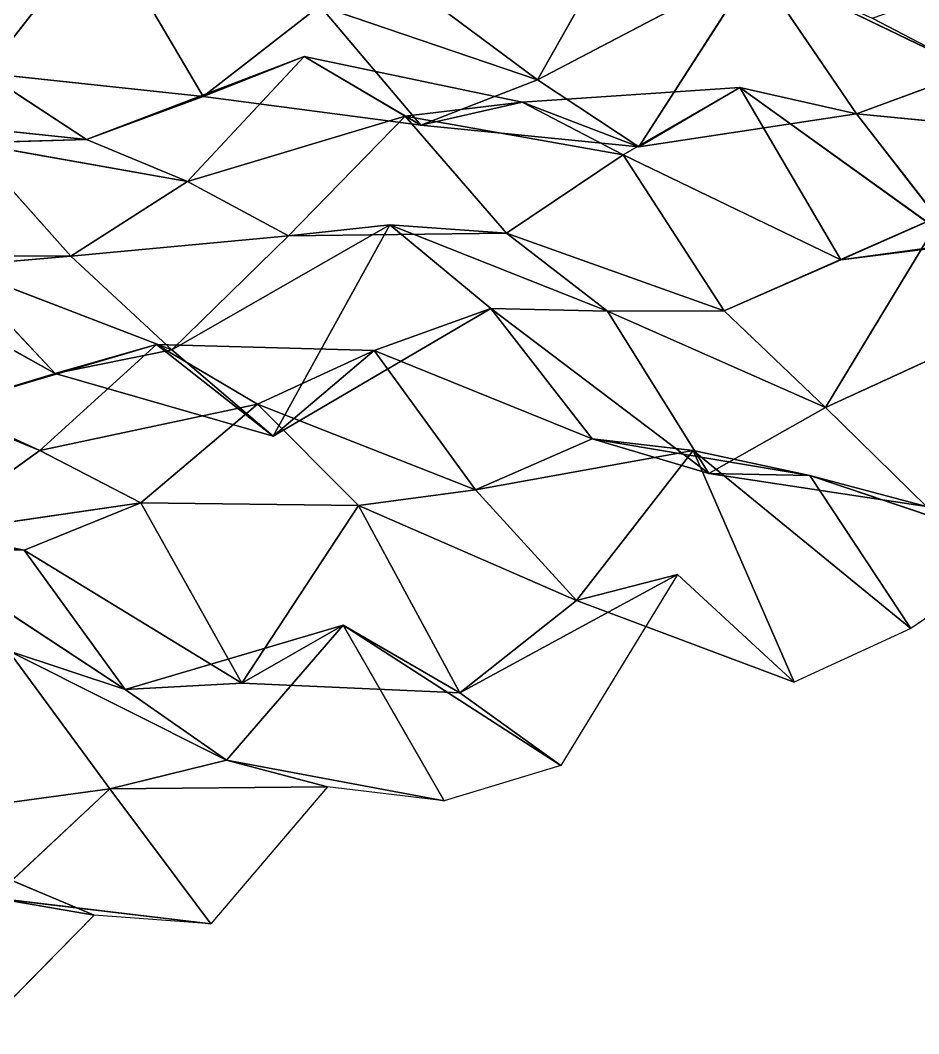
# Model space of a CAD drawing. Header units: metres. Extents: x -3703 to 431, y -1555 to 134.
# Drawn here: x -2153.3 to -2050, y -1044.5 to -928 of the extents above; entities that cross this region are included whole.
import ezdxf

# ---------------------------------------------------------------- set-up
doc = ezdxf.new("R2010")
doc.units = ezdxf.units.M

msp = doc.modelspace()

# ---------------------------------------------------------------- linework, layer by layer
for p, q in [((-2080.4377, -911.0597, -5031.415), (-2093.8542, -934.8391, -5053.5933)), ((-2093.8542, -934.8391, -5053.5933), (-2080.4377, -911.0597, -5031.415)), ((-2143.9424, -916.9407, -5031.933), (-2157.3586, -934.0642, -5055.6)), ((-2157.3586, -934.0642, -5055.6), (-2143.9424, -916.9407, -5031.933)), ((-2143.9424, -916.9407, -5031.933), (-2132.3147, -936.7268, -5067.836)), ((-2132.3147, -936.7268, -5067.836), (-2143.9424, -916.9407, -5031.933)), ((-2068.8103, -921.67053, -5069.369), (-2093.8542, -934.8391, -5053.5933)), ((-2093.8542, -934.8391, -5053.5933), (-2068.8103, -921.67053, -5069.369)), ((-2068.8103, -921.67053, -5069.369), (-2082.2266, -942.515, -5092.204)), ((-2082.2266, -942.515, -5092.204), (-2068.8103, -921.67053, -5069.369)), ((-2043.7662, -933.7877, -5079.4907), (-2068.8103, -921.67053, -5069.369)), ((-2068.8103, -921.67053, -5069.369), (-2057.1826, -938.7417, -5105.879)), ((-2057.1826, -938.7417, -5105.879), (-2068.8103, -921.67053, -5069.369)), ((-2068.8103, -921.67053, -5069.369), (-2043.7662, -933.7877, -5079.4907)), ((-2118.8982, -926.3168, -5042.6675), (-2132.3147, -936.7268, -5067.836)), ((-2132.3147, -936.7268, -5067.836), (-2118.8982, -926.3168, -5042.6675)), ((-2093.8542, -934.8391, -5053.5933), (-2118.8982, -926.3168, -5042.6675)), ((-2118.8982, -926.3168, -5042.6675), (-2107.2705, -940.02856, -5079.9287)), ((-2107.2705, -940.02856, -5079.9287), (-2118.8982, -926.3168, -5042.6675)), ((-2118.8982, -926.3168, -5042.6675), (-2093.8542, -934.8391, -5053.5933)), ((-2105.4817, -926.21484, -5015.1953), (-2093.8542, -934.8391, -5053.5933)), ((-2093.8542, -934.8391, -5053.5933), (-2105.4817, -926.21484, -5015.1953)), ((-2055.3938, -927.714, -5040.5225), (-2043.7662, -933.7877, -5079.4907)), ((-2043.7662, -933.7877, -5079.4907), (-2055.3938, -927.714, -5040.5225)), ((-2120.687, -932.15674, -5109.184), (-2145.7312, -941.69836, -5094.219)), ((-2145.7312, -941.69836, -5094.219), (-2120.687, -932.15674, -5109.184)), ((-2120.687, -932.15674, -5109.184), (-2134.1033, -946.5215, -5133.468)), ((-2134.1033, -946.5215, -5133.468), (-2120.687, -932.15674, -5109.184)), ((-2132.3147, -936.7268, -5067.836), (-2120.687, -932.15674, -5109.184)), ((-2120.687, -932.15674, -5109.184), (-2132.3147, -936.7268, -5067.836)), ((-2107.2705, -940.02856, -5079.9287), (-2120.687, -932.15674, -5109.184)), ((-2095.643, -937.40015, -5120.843), (-2120.687, -932.15674, -5109.184)), ((-2120.687, -932.15674, -5109.184), (-2107.2705, -940.02856, -5079.9287)), ((-2120.687, -932.15674, -5109.184), (-2109.0593, -938.99097, -5147.9824)), ((-2109.0593, -938.99097, -5147.9824), (-2120.687, -932.15674, -5109.184)), ((-2120.687, -932.15674, -5109.184), (-2095.643, -937.40015, -5120.843)), ((-2132.3147, -936.7268, -5067.836), (-2157.3586, -934.0642, -5055.6)), ((-2157.3586, -934.0642, -5055.6), (-2145.7312, -941.69836, -5094.219)), ((-2145.7312, -941.69836, -5094.219), (-2157.3586, -934.0642, -5055.6)), ((-2157.3586, -934.0642, -5055.6), (-2132.3147, -936.7268, -5067.836)), ((-2043.7662, -933.7877, -5079.4907), (-2057.1826, -938.7417, -5105.879)), ((-2057.1826, -938.7417, -5105.879), (-2043.7662, -933.7877, -5079.4907)), ((-2093.8542, -934.8391, -5053.5933), (-2107.2705, -940.02856, -5079.9287)), ((-2107.2705, -940.02856, -5079.9287), (-2093.8542, -934.8391, -5053.5933)), ((-2070.599, -935.6897, -5134.0566), (-2095.643, -937.40015, -5120.843)), ((-2095.643, -937.40015, -5120.843), (-2070.599, -935.6897, -5134.0566)), ((-2093.8542, -934.8391, -5053.5933), (-2082.2266, -942.515, -5092.204)), ((-2082.2266, -942.515, -5092.204), (-2093.8542, -934.8391, -5053.5933)), ((-2070.599, -935.6897, -5134.0566), (-2084.0154, -943.4497, -5159.817)), ((-2084.0154, -943.4497, -5159.817), (-2070.599, -935.6897, -5134.0566)), ((-2082.2266, -942.515, -5092.204), (-2070.599, -935.6897, -5134.0566)), ((-2070.599, -935.6897, -5134.0566), (-2082.2266, -942.515, -5092.204)), ((-2057.1826, -938.7417, -5105.879), (-2070.599, -935.6897, -5134.0566)), ((-2045.555, -953.70483, -5142.8594), (-2070.599, -935.6897, -5134.0566)), ((-2070.599, -935.6897, -5134.0566), (-2057.1826, -938.7417, -5105.879)), ((-2070.599, -935.6897, -5134.0566), (-2058.9714, -955.53174, -5169.9463)), ((-2058.9714, -955.53174, -5169.9463), (-2070.599, -935.6897, -5134.0566)), ((-2070.599, -935.6897, -5134.0566), (-2045.555, -953.70483, -5142.8594)), ((-2132.3147, -936.7268, -5067.836), (-2145.7312, -941.69836, -5094.219)), ((-2145.7312, -941.69836, -5094.219), (-2132.3147, -936.7268, -5067.836)), ((-2107.2705, -940.02856, -5079.9287), (-2132.3147, -936.7268, -5067.836)), ((-2132.3147, -936.7268, -5067.836), (-2107.2705, -940.02856, -5079.9287)), ((-2095.643, -937.40015, -5120.843), (-2109.0593, -938.99097, -5147.9824)), ((-2109.0593, -938.99097, -5147.9824), (-2095.643, -937.40015, -5120.843)), ((-2107.2705, -940.02856, -5079.9287), (-2095.643, -937.40015, -5120.843)), ((-2095.643, -937.40015, -5120.843), (-2107.2705, -940.02856, -5079.9287)), ((-2082.2266, -942.515, -5092.204), (-2095.643, -937.40015, -5120.843)), ((-2095.643, -937.40015, -5120.843), (-2082.2266, -942.515, -5092.204)), ((-2095.643, -937.40015, -5120.843), (-2084.0154, -943.4497, -5159.817)), ((-2084.0154, -943.4497, -5159.817), (-2095.643, -937.40015, -5120.843)), ((-2145.7312, -941.69836, -5094.219), (-2170.7751, -939.0288, -5081.9854)), ((-2170.7751, -939.0288, -5081.9854), (-2145.7312, -941.69836, -5094.219)), ((-2109.0593, -938.99097, -5147.9824), (-2134.1033, -946.5215, -5133.468)), ((-2134.1033, -946.5215, -5133.468), (-2109.0593, -938.99097, -5147.9824)), ((-2109.0593, -938.99097, -5147.9824), (-2122.4758, -952.76904, -5172.397)), ((-2122.4758, -952.76904, -5172.397), (-2109.0593, -938.99097, -5147.9824)), ((-2084.0154, -943.4497, -5159.817), (-2109.0593, -938.99097, -5147.9824)), ((-2109.0593, -938.99097, -5147.9824), (-2097.432, -952.4701, -5185.295)), ((-2097.432, -952.4701, -5185.295), (-2109.0593, -938.99097, -5147.9824)), ((-2109.0593, -938.99097, -5147.9824), (-2084.0154, -943.4497, -5159.817)), ((-2057.1826, -938.7417, -5105.879), (-2082.2266, -942.515, -5092.204)), ((-2082.2266, -942.515, -5092.204), (-2057.1826, -938.7417, -5105.879)), ((-2032.1385, -941.1593, -5118.1694), (-2057.1826, -938.7417, -5105.879)), ((-2057.1826, -938.7417, -5105.879), (-2045.555, -953.70483, -5142.8594)), ((-2045.555, -953.70483, -5142.8594), (-2057.1826, -938.7417, -5105.879)), ((-2057.1826, -938.7417, -5105.879), (-2032.1385, -941.1593, -5118.1694)), ((-2082.2266, -942.515, -5092.204), (-2107.2705, -940.02856, -5079.9287)), ((-2107.2705, -940.02856, -5079.9287), (-2082.2266, -942.515, -5092.204)), ((-2145.7312, -941.69836, -5094.219), (-2159.1472, -942.0773, -5121.63)), ((-2159.1472, -942.0773, -5121.63), (-2145.7312, -941.69836, -5094.219)), ((-2145.7312, -941.69836, -5094.219), (-2134.1033, -946.5215, -5133.468)), ((-2134.1033, -946.5215, -5133.468), (-2145.7312, -941.69836, -5094.219)), ((-2134.1033, -946.5215, -5133.468), (-2159.1472, -942.0773, -5121.63)), ((-2159.1472, -942.0773, -5121.63), (-2147.5198, -955.09424, -5159.046)), ((-2147.5198, -955.09424, -5159.046), (-2159.1472, -942.0773, -5121.63)), ((-2159.1472, -942.0773, -5121.63), (-2134.1033, -946.5215, -5133.468)), ((-2084.0154, -943.4497, -5159.817), (-2097.432, -952.4701, -5185.295)), ((-2097.432, -952.4701, -5185.295), (-2084.0154, -943.4497, -5159.817)), ((-2058.9714, -955.53174, -5169.9463), (-2084.0154, -943.4497, -5159.817)), ((-2084.0154, -943.4497, -5159.817), (-2072.388, -961.4059, -5196.1284)), ((-2072.388, -961.4059, -5196.1284), (-2084.0154, -943.4497, -5159.817)), ((-2084.0154, -943.4497, -5159.817), (-2058.9714, -955.53174, -5169.9463)), ((-2134.1033, -946.5215, -5133.468), (-2147.5198, -955.09424, -5159.046)), ((-2147.5198, -955.09424, -5159.046), (-2134.1033, -946.5215, -5133.468)), ((-2134.1033, -946.5215, -5133.468), (-2122.4758, -952.76904, -5172.397)), ((-2122.4758, -952.76904, -5172.397), (-2134.1033, -946.5215, -5133.468)), ((-2047.3439, -950.3562, -5211.43), (-2072.388, -961.4059, -5196.1284)), ((-2072.388, -961.4059, -5196.1284), (-2047.3439, -950.3562, -5211.43)), ((-2047.3439, -950.3562, -5211.43), (-2060.7605, -972.5028, -5233.974)), ((-2060.7605, -972.5028, -5233.974), (-2047.3439, -950.3562, -5211.43)), ((-2058.9714, -955.53174, -5169.9463), (-2047.3439, -950.3562, -5211.43)), ((-2047.3439, -950.3562, -5211.43), (-2058.9714, -955.53174, -5169.9463)), ((-2110.8484, -951.49756, -5213.0083), (-2135.8923, -965.85986, -5196.966)), ((-2135.8923, -965.85986, -5196.966), (-2110.8484, -951.49756, -5213.0083)), ((-2110.8484, -951.49756, -5213.0083), (-2124.2646, -975.7859, -5235.0728)), ((-2124.2646, -975.7859, -5235.0728), (-2110.8484, -951.49756, -5213.0083)), ((-2122.4758, -952.76904, -5172.397), (-2110.8484, -951.49756, -5213.0083)), ((-2110.8484, -951.49756, -5213.0083), (-2122.4758, -952.76904, -5172.397)), ((-2097.432, -952.4701, -5185.295), (-2110.8484, -951.49756, -5213.0083)), ((-2085.8044, -961.4164, -5223.6216), (-2110.8484, -951.49756, -5213.0083)), ((-2110.8484, -951.49756, -5213.0083), (-2097.432, -952.4701, -5185.295)), ((-2110.8484, -951.49756, -5213.0083), (-2099.2207, -961.13354, -5251.18)), ((-2099.2207, -961.13354, -5251.18), (-2110.8484, -951.49756, -5213.0083)), ((-2110.8484, -951.49756, -5213.0083), (-2085.8044, -961.4164, -5223.6216)), ((-2122.4758, -952.76904, -5172.397), (-2147.5198, -955.09424, -5159.046)), ((-2147.5198, -955.09424, -5159.046), (-2122.4758, -952.76904, -5172.397)), ((-2122.4758, -952.76904, -5172.397), (-2135.8923, -965.85986, -5196.966)), ((-2135.8923, -965.85986, -5196.966), (-2122.4758, -952.76904, -5172.397)), ((-2097.432, -952.4701, -5185.295), (-2122.4758, -952.76904, -5172.397)), ((-2122.4758, -952.76904, -5172.397), (-2097.432, -952.4701, -5185.295)), ((-2072.388, -961.4059, -5196.1284), (-2097.432, -952.4701, -5185.295)), ((-2097.432, -952.4701, -5185.295), (-2085.8044, -961.4164, -5223.6216)), ((-2085.8044, -961.4164, -5223.6216), (-2097.432, -952.4701, -5185.295)), ((-2097.432, -952.4701, -5185.295), (-2072.388, -961.4059, -5196.1284)), ((-2033.9274, -952.333, -5183.4927), (-2058.9714, -955.53174, -5169.9463)), ((-2058.9714, -955.53174, -5169.9463), (-2033.9274, -952.333, -5183.4927)), ((-2045.555, -953.70483, -5142.8594), (-2058.9714, -955.53174, -5169.9463)), ((-2058.9714, -955.53174, -5169.9463), (-2045.555, -953.70483, -5142.8594)), ((-2149.3086, -968.58826, -5223.851), (-2174.3525, -954.71155, -5214.1226)), ((-2174.3525, -954.71155, -5214.1226), (-2149.3086, -968.58826, -5223.851)), ((-2147.5198, -955.09424, -5159.046), (-2172.5637, -955.004, -5146.235)), ((-2172.5637, -955.004, -5146.235), (-2147.5198, -955.09424, -5159.046)), ((-2147.5198, -955.09424, -5159.046), (-2160.9363, -956.26196, -5186.281)), ((-2160.9363, -956.26196, -5186.281), (-2147.5198, -955.09424, -5159.046)), ((-2147.5198, -955.09424, -5159.046), (-2135.8923, -965.85986, -5196.966)), ((-2135.8923, -965.85986, -5196.966), (-2147.5198, -955.09424, -5159.046)), ((-2058.9714, -955.53174, -5169.9463), (-2072.388, -961.4059, -5196.1284)), ((-2072.388, -961.4059, -5196.1284), (-2058.9714, -955.53174, -5169.9463)), ((-2135.8923, -965.85986, -5196.966), (-2160.9363, -956.26196, -5186.281)), ((-2160.9363, -956.26196, -5186.281), (-2149.3086, -968.58826, -5223.851)), ((-2149.3086, -968.58826, -5223.851), (-2160.9363, -956.26196, -5186.281)), ((-2160.9363, -956.26196, -5186.281), (-2135.8923, -965.85986, -5196.966)), ((-2099.2207, -961.13354, -5251.18), (-2124.2646, -975.7859, -5235.0728)), ((-2124.2646, -975.7859, -5235.0728), (-2099.2207, -961.13354, -5251.18)), ((-2099.2207, -961.13354, -5251.18), (-2112.6372, -965.9397, -5277.601)), ((-2112.6372, -965.9397, -5277.601), (-2099.2207, -961.13354, -5251.18)), ((-2085.8044, -961.4164, -5223.6216), (-2099.2207, -961.13354, -5251.18)), ((-2074.1768, -980.1083, -5259.7686), (-2099.2207, -961.13354, -5251.18)), ((-2099.2207, -961.13354, -5251.18), (-2085.8044, -961.4164, -5223.6216)), ((-2099.2207, -961.13354, -5251.18), (-2087.5933, -976.0924, -5288.162)), ((-2087.5933, -976.0924, -5288.162), (-2099.2207, -961.13354, -5251.18)), ((-2099.2207, -961.13354, -5251.18), (-2074.1768, -980.1083, -5259.7686)), ((-2072.388, -961.4059, -5196.1284), (-2085.8044, -961.4164, -5223.6216)), ((-2085.8044, -961.4164, -5223.6216), (-2072.388, -961.4059, -5196.1284)), ((-2060.7605, -972.5028, -5233.974), (-2085.8044, -961.4164, -5223.6216)), ((-2085.8044, -961.4164, -5223.6216), (-2074.1768, -980.1083, -5259.7686)), ((-2074.1768, -980.1083, -5259.7686), (-2085.8044, -961.4164, -5223.6216)), ((-2085.8044, -961.4164, -5223.6216), (-2060.7605, -972.5028, -5233.974)), ((-2072.388, -961.4059, -5196.1284), (-2060.7605, -972.5028, -5233.974)), ((-2060.7605, -972.5028, -5233.974), (-2072.388, -961.4059, -5196.1284)), ((-2035.7164, -960.99207, -5249.379), (-2060.7605, -972.5028, -5233.974)), ((-2060.7605, -972.5028, -5233.974), (-2035.7164, -960.99207, -5249.379)), ((-2151.0977, -977.43726, -5289.6943), (-2176.1416, -966.04895, -5279.4097)), ((-2176.1416, -966.04895, -5279.4097), (-2151.0977, -977.43726, -5289.6943)), ((-2137.6812, -965.26636, -5264.9204), (-2162.725, -972.671, -5250.4336)), ((-2162.725, -972.671, -5250.4336), (-2137.6812, -965.26636, -5264.9204)), ((-2137.6812, -965.26636, -5264.9204), (-2151.0977, -977.43726, -5289.6943)), ((-2151.0977, -977.43726, -5289.6943), (-2137.6812, -965.26636, -5264.9204)), ((-2149.3086, -968.58826, -5223.851), (-2137.6812, -965.26636, -5264.9204)), ((-2137.6812, -965.26636, -5264.9204), (-2149.3086, -968.58826, -5223.851)), ((-2135.8923, -965.85986, -5196.966), (-2149.3086, -968.58826, -5223.851)), ((-2149.3086, -968.58826, -5223.851), (-2135.8923, -965.85986, -5196.966)), ((-2124.2646, -975.7859, -5235.0728), (-2137.6812, -965.26636, -5264.9204)), ((-2112.6372, -965.9397, -5277.601), (-2137.6812, -965.26636, -5264.9204)), ((-2137.6812, -965.26636, -5264.9204), (-2124.2646, -975.7859, -5235.0728)), ((-2137.6812, -965.26636, -5264.9204), (-2126.0537, -972.1315, -5303.712)), ((-2126.0537, -972.1315, -5303.712), (-2137.6812, -965.26636, -5264.9204)), ((-2137.6812, -965.26636, -5264.9204), (-2112.6372, -965.9397, -5277.601)), ((-2135.8923, -965.85986, -5196.966), (-2124.2646, -975.7859, -5235.0728)), ((-2124.2646, -975.7859, -5235.0728), (-2135.8923, -965.85986, -5196.966)), ((-2112.6372, -965.9397, -5277.601), (-2126.0537, -972.1315, -5303.712)), ((-2126.0537, -972.1315, -5303.712), (-2112.6372, -965.9397, -5277.601)), ((-2124.2646, -975.7859, -5235.0728), (-2112.6372, -965.9397, -5277.601)), ((-2112.6372, -965.9397, -5277.601), (-2124.2646, -975.7859, -5235.0728)), ((-2087.5933, -976.0924, -5288.162), (-2112.6372, -965.9397, -5277.601)), ((-2112.6372, -965.9397, -5277.601), (-2101.0098, -981.9745, -5314.342)), ((-2101.0098, -981.9745, -5314.342), (-2112.6372, -965.9397, -5277.601)), ((-2112.6372, -965.9397, -5277.601), (-2087.5933, -976.0924, -5288.162)), ((-2149.3086, -968.58826, -5223.851), (-2162.725, -972.671, -5250.4336)), ((-2162.725, -972.671, -5250.4336), (-2149.3086, -968.58826, -5223.851)), ((-2124.2646, -975.7859, -5235.0728), (-2149.3086, -968.58826, -5223.851)), ((-2149.3086, -968.58826, -5223.851), (-2124.2646, -975.7859, -5235.0728)), ((-2162.725, -972.671, -5250.4336), (-2151.0977, -977.43726, -5289.6943)), ((-2151.0977, -977.43726, -5289.6943), (-2162.725, -972.671, -5250.4336)), ((-2126.0537, -972.1315, -5303.712), (-2151.0977, -977.43726, -5289.6943)), ((-2151.0977, -977.43726, -5289.6943), (-2126.0537, -972.1315, -5303.712)), ((-2126.0537, -972.1315, -5303.712), (-2139.47, -983.4712, -5328.672)), ((-2139.47, -983.4712, -5328.672), (-2126.0537, -972.1315, -5303.712)), ((-2101.0098, -981.9745, -5314.342), (-2126.0537, -972.1315, -5303.712)), ((-2126.0537, -972.1315, -5303.712), (-2114.426, -983.76953, -5341.4365)), ((-2114.426, -983.76953, -5341.4365), (-2126.0537, -972.1315, -5303.712)), ((-2126.0537, -972.1315, -5303.712), (-2101.0098, -981.9745, -5314.342)), ((-2060.7605, -972.5028, -5233.974), (-2074.1768, -980.1083, -5259.7686)), ((-2074.1768, -980.1083, -5259.7686), (-2060.7605, -972.5028, -5233.974)), ((-2060.7605, -972.5028, -5233.974), (-2049.1328, -983.8788, -5271.757)), ((-2049.1328, -983.8788, -5271.757), (-2060.7605, -972.5028, -5233.974)), ((-2087.5933, -976.0924, -5288.162), (-2101.0098, -981.9745, -5314.342)), ((-2101.0098, -981.9745, -5314.342), (-2087.5933, -976.0924, -5288.162)), ((-2074.1768, -980.1083, -5259.7686), (-2087.5933, -976.0924, -5288.162)), ((-2062.5493, -980.33496, -5300.0444), (-2087.5933, -976.0924, -5288.162)), ((-2087.5933, -976.0924, -5288.162), (-2074.1768, -980.1083, -5259.7686)), ((-2087.5933, -976.0924, -5288.162), (-2075.9658, -977.4613, -5328.1826)), ((-2075.9658, -977.4613, -5328.1826), (-2087.5933, -976.0924, -5288.162)), ((-2087.5933, -976.0924, -5288.162), (-2062.5493, -980.33496, -5300.0444)), ((-2151.0977, -977.43726, -5289.6943), (-2164.514, -987.13074, -5315.0225)), ((-2164.514, -987.13074, -5315.0225), (-2151.0977, -977.43726, -5289.6943)), ((-2151.0977, -977.43726, -5289.6943), (-2139.47, -983.4712, -5328.672)), ((-2139.47, -983.4712, -5328.672), (-2151.0977, -977.43726, -5289.6943)), ((-2075.9658, -977.4613, -5328.1826), (-2101.0098, -981.9745, -5314.342)), ((-2101.0098, -981.9745, -5314.342), (-2075.9658, -977.4613, -5328.1826)), ((-2075.9658, -977.4613, -5328.1826), (-2089.382, -994.6975, -5351.824)), ((-2089.382, -994.6975, -5351.824), (-2075.9658, -977.4613, -5328.1826)), ((-2062.5493, -980.33496, -5300.0444), (-2075.9658, -977.4613, -5328.1826)), ((-2050.9219, -997.9365, -5336.435), (-2075.9658, -977.4613, -5328.1826)), ((-2075.9658, -977.4613, -5328.1826), (-2062.5493, -980.33496, -5300.0444)), ((-2075.9658, -977.4613, -5328.1826), (-2064.3381, -1004.09204, -5362.5547)), ((-2064.3381, -1004.09204, -5362.5547), (-2075.9658, -977.4613, -5328.1826)), ((-2075.9658, -977.4613, -5328.1826), (-2050.9219, -997.9365, -5336.435)), ((-2049.1328, -983.8788, -5271.757), (-2074.1768, -980.1083, -5259.7686)), ((-2074.1768, -980.1083, -5259.7686), (-2062.5493, -980.33496, -5300.0444)), ((-2062.5493, -980.33496, -5300.0444), (-2074.1768, -980.1083, -5259.7686)), ((-2074.1768, -980.1083, -5259.7686), (-2049.1328, -983.8788, -5271.757)), ((-2049.1328, -983.8788, -5271.757), (-2062.5493, -980.33496, -5300.0444)), ((-2037.5052, -988.7578, -5310.992), (-2062.5493, -980.33496, -5300.0444)), ((-2062.5493, -980.33496, -5300.0444), (-2049.1328, -983.8788, -5271.757)), ((-2062.5493, -980.33496, -5300.0444), (-2050.9219, -997.9365, -5336.435)), ((-2050.9219, -997.9365, -5336.435), (-2062.5493, -980.33496, -5300.0444)), ((-2062.5493, -980.33496, -5300.0444), (-2037.5052, -988.7578, -5310.992)), ((-2101.0098, -981.9745, -5314.342), (-2114.426, -983.76953, -5341.4365)), ((-2114.426, -983.76953, -5341.4365), (-2101.0098, -981.9745, -5314.342)), ((-2101.0098, -981.9745, -5314.342), (-2089.382, -994.6975, -5351.824)), ((-2089.382, -994.6975, -5351.824), (-2101.0098, -981.9745, -5314.342)), ((-2139.47, -983.4712, -5328.672), (-2164.514, -987.13074, -5315.0225)), ((-2164.514, -987.13074, -5315.0225), (-2139.47, -983.4712, -5328.672)), ((-2139.47, -983.4712, -5328.672), (-2152.8865, -988.9142, -5354.95)), ((-2152.8865, -988.9142, -5354.95), (-2139.47, -983.4712, -5328.672)), ((-2114.426, -983.76953, -5341.4365), (-2139.47, -983.4712, -5328.672)), ((-2139.47, -983.4712, -5328.672), (-2127.8425, -1004.20764, -5364.362)), ((-2127.8425, -1004.20764, -5364.362), (-2139.47, -983.4712, -5328.672)), ((-2139.47, -983.4712, -5328.672), (-2114.426, -983.76953, -5341.4365)), ((-2152.8865, -988.9142, -5354.95), (-2177.9304, -983.8152, -5343.2593)), ((-2177.9304, -983.8152, -5343.2593), (-2152.8865, -988.9142, -5354.95)), ((-2114.426, -983.76953, -5341.4365), (-2127.8425, -1004.20764, -5364.362)), ((-2127.8425, -1004.20764, -5364.362), (-2114.426, -983.76953, -5341.4365)), ((-2089.382, -994.6975, -5351.824), (-2114.426, -983.76953, -5341.4365)), ((-2114.426, -983.76953, -5341.4365), (-2102.7986, -1005.3152, -5376.9453)), ((-2102.7986, -1005.3152, -5376.9453), (-2114.426, -983.76953, -5341.4365)), ((-2114.426, -983.76953, -5341.4365), (-2089.382, -994.6975, -5351.824)), ((-2164.514, -987.13074, -5315.0225), (-2152.8865, -988.9142, -5354.95)), ((-2152.8865, -988.9142, -5354.95), (-2164.514, -987.13074, -5315.0225)), ((-2152.8865, -988.9142, -5354.95), (-2166.3027, -988.50867, -5382.536)), ((-2141.2588, -1004.9227, -5391.6973), (-2166.3027, -988.50867, -5382.536)), ((-2166.3027, -988.50867, -5382.536), (-2152.8865, -988.9142, -5354.95)), ((-2166.3027, -988.50867, -5382.536), (-2141.2588, -1004.9227, -5391.6973)), ((-2127.8425, -1004.20764, -5364.362), (-2152.8865, -988.9142, -5354.95)), ((-2152.8865, -988.9142, -5354.95), (-2141.2588, -1004.9227, -5391.6973)), ((-2141.2588, -1004.9227, -5391.6973), (-2152.8865, -988.9142, -5354.95)), ((-2152.8865, -988.9142, -5354.95), (-2127.8425, -1004.20764, -5364.362)), ((-2037.5052, -988.7578, -5310.992), (-2050.9219, -997.9365, -5336.435)), ((-2077.7546, -991.7074, -5392.8193), (-2102.7986, -1005.3152, -5376.9453)), ((-2102.7986, -1005.3152, -5376.9453), (-2077.7546, -991.7074, -5392.8193)), ((-2077.7546, -991.7074, -5392.8193), (-2091.171, -1013.6721, -5415.4033)), ((-2089.382, -994.6975, -5351.824), (-2077.7546, -991.7074, -5392.8193)), ((-2077.7546, -991.7074, -5392.8193), (-2089.382, -994.6975, -5351.824)), ((-2064.3381, -1004.09204, -5362.5547), (-2077.7546, -991.7074, -5392.8193)), ((-2089.382, -994.6975, -5351.824), (-2102.7986, -1005.3152, -5376.9453)), ((-2102.7986, -1005.3152, -5376.9453), (-2089.382, -994.6975, -5351.824)), ((-2064.3381, -1004.09204, -5362.5547), (-2089.382, -994.6975, -5351.824)), ((-2089.382, -994.6975, -5351.824), (-2064.3381, -1004.09204, -5362.5547)), ((-2116.2148, -997.53613, -5406.18), (-2141.2588, -1004.9227, -5391.6973)), ((-2141.2588, -1004.9227, -5391.6973), (-2116.2148, -997.53613, -5406.18)), ((-2116.2148, -997.53613, -5406.18), (-2129.6313, -1013.056, -5430.205)), ((-2129.6313, -1013.056, -5430.205), (-2116.2148, -997.53613, -5406.18)), ((-2127.8425, -1004.20764, -5364.362), (-2116.2148, -997.53613, -5406.18)), ((-2116.2148, -997.53613, -5406.18), (-2127.8425, -1004.20764, -5364.362)), ((-2102.7986, -1005.3152, -5376.9453), (-2116.2148, -997.53613, -5406.18)), ((-2091.171, -1013.6721, -5415.4033), (-2116.2148, -997.53613, -5406.18)), ((-2116.2148, -997.53613, -5406.18), (-2102.7986, -1005.3152, -5376.9453)), ((-2116.2148, -997.53613, -5406.18), (-2104.5874, -1017.73315, -5441.99)), ((-2104.5874, -1017.73315, -5441.99), (-2116.2148, -997.53613, -5406.18)), ((-2116.2148, -997.53613, -5406.18), (-2091.171, -1013.6721, -5415.4033)), ((-2050.9219, -997.9365, -5336.435), (-2064.3381, -1004.09204, -5362.5547)), ((-2141.2588, -1004.9227, -5391.6973), (-2154.6753, -1000.50635, -5420.18)), ((-2129.6313, -1013.056, -5430.205), (-2154.6753, -1000.50635, -5420.18)), ((-2154.6753, -1000.50635, -5420.18), (-2141.2588, -1004.9227, -5391.6973)), ((-2154.6753, -1000.50635, -5420.18), (-2143.0479, -1016.36365, -5456.961)), ((-2143.0479, -1016.36365, -5456.961), (-2154.6753, -1000.50635, -5420.18)), ((-2154.6753, -1000.50635, -5420.18), (-2129.6313, -1013.056, -5430.205)), ((-2127.8425, -1004.20764, -5364.362), (-2141.2588, -1004.9227, -5391.6973)), ((-2141.2588, -1004.9227, -5391.6973), (-2127.8425, -1004.20764, -5364.362)), ((-2102.7986, -1005.3152, -5376.9453), (-2127.8425, -1004.20764, -5364.362)), ((-2127.8425, -1004.20764, -5364.362), (-2102.7986, -1005.3152, -5376.9453)), ((-2141.2588, -1004.9227, -5391.6973), (-2129.6313, -1013.056, -5430.205)), ((-2129.6313, -1013.056, -5430.205), (-2141.2588, -1004.9227, -5391.6973)), ((-2102.7986, -1005.3152, -5376.9453), (-2091.171, -1013.6721, -5415.4033)), ((-2091.171, -1013.6721, -5415.4033), (-2102.7986, -1005.3152, -5376.9453)), ((-2129.6313, -1013.056, -5430.205), (-2143.0479, -1016.36365, -5456.961)), ((-2143.0479, -1016.36365, -5456.961), (-2129.6313, -1013.056, -5430.205)), ((-2104.5874, -1017.73315, -5441.99), (-2129.6313, -1013.056, -5430.205)), ((-2129.6313, -1013.056, -5430.205), (-2118.004, -1016.13196, -5469.8438)), ((-2118.004, -1016.13196, -5469.8438), (-2129.6313, -1013.056, -5430.205)), ((-2129.6313, -1013.056, -5430.205), (-2104.5874, -1017.73315, -5441.99)), ((-2091.171, -1013.6721, -5415.4033), (-2104.5874, -1017.73315, -5441.99)), ((-2118.004, -1016.13196, -5469.8438), (-2143.0479, -1016.36365, -5456.961)), ((-2143.0479, -1016.36365, -5456.961), (-2118.004, -1016.13196, -5469.8438)), ((-2118.004, -1016.13196, -5469.8438), (-2131.4202, -1031.8679, -5493.821)), ((-2104.5874, -1017.73315, -5441.99), (-2118.004, -1016.13196, -5469.8438)), ((-2143.0479, -1016.36365, -5456.961), (-2168.0918, -1019.7637, -5443.369)), ((-2168.0918, -1019.7637, -5443.369), (-2143.0479, -1016.36365, -5456.961)), ((-2143.0479, -1016.36365, -5456.961), (-2156.464, -1028.898, -5481.654)), ((-2156.464, -1028.898, -5481.654), (-2143.0479, -1016.36365, -5456.961)), ((-2143.0479, -1016.36365, -5456.961), (-2131.4202, -1031.8679, -5493.821)), ((-2131.4202, -1031.8679, -5493.821), (-2143.0479, -1016.36365, -5456.961)), ((-2144.8367, -1030.8765, -5521.538), (-2169.8806, -1020.3518, -5511.06)), ((-2169.8806, -1020.3518, -5511.06), (-2144.8367, -1030.8765, -5521.538)), ((-2131.4202, -1031.8679, -5493.821), (-2156.464, -1028.898, -5481.654)), ((-2156.464, -1028.898, -5481.654), (-2144.8367, -1030.8765, -5521.538)), ((-2144.8367, -1030.8765, -5521.538), (-2156.464, -1028.898, -5481.654)), ((-2156.464, -1028.898, -5481.654), (-2131.4202, -1031.8679, -5493.821)), ((-2144.8367, -1030.8765, -5521.538), (-2158.253, -1044.5239, -5545.982)), ((-2131.4202, -1031.8679, -5493.821), (-2144.8367, -1030.8765, -5521.538))]:
    msp.add_line(p, q)
for points in [[(-2093.8542, -934.8391, -5053.5933), (-2105.4817, -926.21484, -5015.1953), (-2080.4377, -911.0597, -5031.415), (-2080.4377, -911.0596, -5031.415)], [(-2080.4377, -911.0597, -5031.415), (-2068.8103, -921.67053, -5069.369), (-2093.8542, -934.8391, -5053.5933), (-2093.8542, -934.839, -5053.5933)], [(-2157.3586, -934.0642, -5055.6), (-2168.9863, -916.4175, -5019.2188), (-2143.9424, -916.9407, -5031.933), (-2143.9424, -916.94055, -5031.933)], [(-2143.9424, -916.9407, -5031.933), (-2132.3147, -936.7268, -5067.836), (-2157.3586, -934.0642, -5055.6), (-2157.3586, -934.0641, -5055.6)], [(-2132.3147, -936.7268, -5067.836), (-2143.9424, -916.9407, -5031.933), (-2118.8982, -926.3168, -5042.6675), (-2118.8982, -926.31665, -5042.6675)], [(-2043.7662, -933.7877, -5079.4907), (-2055.3938, -927.714, -5040.5225), (-2030.3497, -919.0547, -5055.29), (-2030.3496, -919.05457, -5055.29)], [(-2082.2266, -942.515, -5092.204), (-2093.8542, -934.8391, -5053.5933), (-2068.8103, -921.67053, -5069.369), (-2068.8103, -921.6704, -5069.369)], [(-2068.8103, -921.67053, -5069.369), (-2057.1826, -938.7417, -5105.879), (-2082.2266, -942.515, -5092.204), (-2082.2266, -942.5149, -5092.204)], [(-2055.3938, -927.714, -5040.5225), (-2043.7662, -933.7877, -5079.4907), (-2068.8103, -921.67053, -5069.369), (-2068.8103, -921.6704, -5069.369)], [(-2057.1826, -938.7417, -5105.879), (-2068.8103, -921.67053, -5069.369), (-2043.7662, -933.7877, -5079.4907), (-2043.7661, -933.7876, -5079.4907)], [(-2118.8982, -926.3168, -5042.6675), (-2107.2705, -940.02856, -5079.9287), (-2132.3147, -936.7268, -5067.836), (-2132.3147, -936.7267, -5067.836)], [(-2105.4817, -926.21484, -5015.1953), (-2093.8542, -934.8391, -5053.5933), (-2118.8982, -926.3168, -5042.6675), (-2118.8982, -926.31665, -5042.6675)], [(-2107.2705, -940.02856, -5079.9287), (-2118.8982, -926.3168, -5042.6675), (-2093.8542, -934.8391, -5053.5933), (-2093.8542, -934.839, -5053.5933)], [(-2134.1033, -946.5215, -5133.468), (-2145.7312, -941.69836, -5094.219), (-2120.687, -932.15674, -5109.184), (-2120.687, -932.1566, -5109.184)], [(-2132.3147, -936.7268, -5067.836), (-2120.687, -932.15674, -5109.184), (-2145.7312, -941.69836, -5094.219), (-2145.7312, -941.69824, -5094.219)], [(-2120.687, -932.15674, -5109.184), (-2109.0593, -938.99097, -5147.9824), (-2134.1033, -946.5215, -5133.468), (-2134.1033, -946.52136, -5133.468)], [(-2120.687, -932.15674, -5109.184), (-2132.3147, -936.7268, -5067.836), (-2107.2705, -940.02856, -5079.9287), (-2107.2705, -940.02844, -5079.9287)], [(-2107.2705, -940.02856, -5079.9287), (-2095.643, -937.40015, -5120.843), (-2120.687, -932.15674, -5109.184), (-2120.687, -932.1566, -5109.184)], [(-2109.0593, -938.99097, -5147.9824), (-2120.687, -932.15674, -5109.184), (-2095.643, -937.40015, -5120.843), (-2095.643, -937.4, -5120.843)], [(-2157.3586, -934.0642, -5055.6), (-2145.7312, -941.69836, -5094.219), (-2170.7751, -939.0288, -5081.9854), (-2170.7751, -939.0287, -5081.9854)], [(-2145.7312, -941.69836, -5094.219), (-2157.3586, -934.0642, -5055.6), (-2132.3147, -936.7268, -5067.836), (-2132.3147, -936.7267, -5067.836)], [(-2043.7662, -933.7877, -5079.4907), (-2032.1385, -941.1593, -5118.1694), (-2057.1826, -938.7417, -5105.879), (-2057.1826, -938.7416, -5105.879)], [(-2093.8542, -934.8391, -5053.5933), (-2082.2266, -942.515, -5092.204), (-2107.2705, -940.02856, -5079.9287), (-2107.2705, -940.02844, -5079.9287)], [(-2084.0154, -943.4497, -5159.817), (-2095.643, -937.40015, -5120.843), (-2070.599, -935.6897, -5134.0566), (-2070.599, -935.6896, -5134.0566)], [(-2082.2266, -942.515, -5092.204), (-2070.599, -935.6897, -5134.0566), (-2095.643, -937.40015, -5120.843), (-2095.643, -937.4, -5120.843)], [(-2070.599, -935.6897, -5134.0566), (-2058.9714, -955.53174, -5169.9463), (-2084.0154, -943.4497, -5159.817), (-2084.0154, -943.4496, -5159.817)], [(-2070.599, -935.6897, -5134.0566), (-2082.2266, -942.515, -5092.204), (-2057.1826, -938.7417, -5105.879), (-2057.1826, -938.7416, -5105.879)], [(-2057.1826, -938.7417, -5105.879), (-2045.555, -953.70483, -5142.8594), (-2070.599, -935.6897, -5134.0566), (-2070.599, -935.6896, -5134.0566)], [(-2058.9714, -955.53174, -5169.9463), (-2070.599, -935.6897, -5134.0566), (-2045.555, -953.70483, -5142.8594), (-2045.5549, -953.7047, -5142.8594)], [(-2095.643, -937.40015, -5120.843), (-2084.0154, -943.4497, -5159.817), (-2109.0593, -938.99097, -5147.9824), (-2109.0593, -938.99084, -5147.9824)], [(-2095.643, -937.40015, -5120.843), (-2107.2705, -940.02856, -5079.9287), (-2082.2266, -942.515, -5092.204), (-2082.2266, -942.5149, -5092.204)], [(-2159.1472, -942.0773, -5121.63), (-2170.7751, -939.0288, -5081.9854), (-2145.7312, -941.69836, -5094.219), (-2145.7312, -941.69824, -5094.219)], [(-2122.4758, -952.76904, -5172.397), (-2134.1033, -946.5215, -5133.468), (-2109.0593, -938.99097, -5147.9824), (-2109.0593, -938.99084, -5147.9824)], [(-2109.0593, -938.99097, -5147.9824), (-2097.432, -952.4701, -5185.295), (-2122.4758, -952.76904, -5172.397), (-2122.4758, -952.7689, -5172.397)], [(-2097.432, -952.4701, -5185.295), (-2109.0593, -938.99097, -5147.9824), (-2084.0154, -943.4497, -5159.817), (-2084.0154, -943.4496, -5159.817)], [(-2045.555, -953.70483, -5142.8594), (-2057.1826, -938.7417, -5105.879), (-2032.1385, -941.1593, -5118.1694), (-2032.1384, -941.1592, -5118.1694)], [(-2145.7312, -941.69836, -5094.219), (-2134.1033, -946.5215, -5133.468), (-2159.1472, -942.0773, -5121.63), (-2159.1472, -942.07715, -5121.63)], [(-2159.1472, -942.0773, -5121.63), (-2147.5198, -955.09424, -5159.046), (-2172.5637, -955.004, -5146.235), (-2172.5637, -955.0039, -5146.235)], [(-2147.5198, -955.09424, -5159.046), (-2159.1472, -942.0773, -5121.63), (-2134.1033, -946.5215, -5133.468), (-2134.1033, -946.52136, -5133.468)], [(-2084.0154, -943.4497, -5159.817), (-2072.388, -961.4059, -5196.1284), (-2097.432, -952.4701, -5185.295), (-2097.432, -952.47, -5185.295)], [(-2072.388, -961.4059, -5196.1284), (-2084.0154, -943.4497, -5159.817), (-2058.9714, -955.53174, -5169.9463), (-2058.9714, -955.5316, -5169.9463)], [(-2134.1033, -946.5215, -5133.468), (-2122.4758, -952.76904, -5172.397), (-2147.5198, -955.09424, -5159.046), (-2147.5198, -955.0941, -5159.046)], [(-2060.7605, -972.5028, -5233.974), (-2072.388, -961.4059, -5196.1284), (-2047.3439, -950.3562, -5211.43), (-2047.3438, -950.3561, -5211.43)], [(-2058.9714, -955.53174, -5169.9463), (-2047.3439, -950.3562, -5211.43), (-2072.388, -961.4059, -5196.1284), (-2072.388, -961.40576, -5196.1284)], [(-2047.3439, -950.3562, -5211.43), (-2035.7164, -960.99207, -5249.379), (-2060.7605, -972.5028, -5233.974), (-2060.7605, -972.5027, -5233.974)], [(-2047.3439, -950.3562, -5211.43), (-2058.9714, -955.53174, -5169.9463), (-2033.9274, -952.333, -5183.4927), (-2033.9272, -952.3329, -5183.4927)], [(-2124.2646, -975.7859, -5235.0728), (-2135.8923, -965.85986, -5196.966), (-2110.8484, -951.49756, -5213.0083), (-2110.8484, -951.49744, -5213.0083)], [(-2122.4758, -952.76904, -5172.397), (-2110.8484, -951.49756, -5213.0083), (-2135.8923, -965.85986, -5196.966), (-2135.8923, -965.85974, -5196.966)], [(-2110.8484, -951.49756, -5213.0083), (-2099.2207, -961.13354, -5251.18), (-2124.2646, -975.7859, -5235.0728), (-2124.2646, -975.78577, -5235.0728)], [(-2110.8484, -951.49756, -5213.0083), (-2122.4758, -952.76904, -5172.397), (-2097.432, -952.4701, -5185.295), (-2097.432, -952.47, -5185.295)], [(-2097.432, -952.4701, -5185.295), (-2085.8044, -961.4164, -5223.6216), (-2110.8484, -951.49756, -5213.0083), (-2110.8484, -951.49744, -5213.0083)], [(-2099.2207, -961.13354, -5251.18), (-2110.8484, -951.49756, -5213.0083), (-2085.8044, -961.4164, -5223.6216), (-2085.8044, -961.41626, -5223.6216)], [(-2135.8923, -965.85986, -5196.966), (-2147.5198, -955.09424, -5159.046), (-2122.4758, -952.76904, -5172.397), (-2122.4758, -952.7689, -5172.397)], [(-2085.8044, -961.4164, -5223.6216), (-2097.432, -952.4701, -5185.295), (-2072.388, -961.4059, -5196.1284), (-2072.388, -961.40576, -5196.1284)], [(-2045.555, -953.70483, -5142.8594), (-2033.9274, -952.333, -5183.4927), (-2058.9714, -955.53174, -5169.9463), (-2058.9714, -955.5316, -5169.9463)], [(-2160.9363, -956.26196, -5186.281), (-2149.3086, -968.58826, -5223.851), (-2174.3525, -954.71155, -5214.1226), (-2174.3525, -954.7114, -5214.1226)], [(-2162.725, -972.671, -5250.4336), (-2174.3525, -954.71155, -5214.1226), (-2149.3086, -968.58826, -5223.851), (-2149.3086, -968.58813, -5223.851)], [(-2160.9363, -956.26196, -5186.281), (-2172.5637, -955.004, -5146.235), (-2147.5198, -955.09424, -5159.046), (-2147.5198, -955.0941, -5159.046)], [(-2147.5198, -955.09424, -5159.046), (-2135.8923, -965.85986, -5196.966), (-2160.9363, -956.26196, -5186.281), (-2160.9363, -956.26184, -5186.281)], [(-2149.3086, -968.58826, -5223.851), (-2160.9363, -956.26196, -5186.281), (-2135.8923, -965.85986, -5196.966), (-2135.8923, -965.85974, -5196.966)], [(-2112.6372, -965.9397, -5277.601), (-2124.2646, -975.7859, -5235.0728), (-2099.2207, -961.13354, -5251.18), (-2099.2207, -961.1334, -5251.18)], [(-2099.2207, -961.13354, -5251.18), (-2087.5933, -976.0924, -5288.162), (-2112.6372, -965.9397, -5277.601), (-2112.6372, -965.9396, -5277.601)], [(-2085.8044, -961.4164, -5223.6216), (-2074.1768, -980.1083, -5259.7686), (-2099.2207, -961.13354, -5251.18), (-2099.2207, -961.1334, -5251.18)], [(-2087.5933, -976.0924, -5288.162), (-2099.2207, -961.13354, -5251.18), (-2074.1768, -980.1083, -5259.7686), (-2074.1768, -980.10815, -5259.7686)], [(-2072.388, -961.4059, -5196.1284), (-2060.7605, -972.5028, -5233.974), (-2085.8044, -961.4164, -5223.6216), (-2085.8044, -961.41626, -5223.6216)], [(-2074.1768, -980.1083, -5259.7686), (-2085.8044, -961.4164, -5223.6216), (-2060.7605, -972.5028, -5233.974), (-2060.7605, -972.5027, -5233.974)], [(-2049.1328, -983.8788, -5271.757), (-2060.7605, -972.5028, -5233.974), (-2035.7164, -960.99207, -5249.379), (-2035.7163, -960.99194, -5249.379)], [(-2162.725, -972.671, -5250.4336), (-2151.0977, -977.43726, -5289.6943), (-2176.1416, -966.04895, -5279.4097), (-2176.1416, -966.0488, -5279.4097)], [(-2164.514, -987.13074, -5315.0225), (-2176.1416, -966.04895, -5279.4097), (-2151.0977, -977.43726, -5289.6943), (-2151.0977, -977.43713, -5289.6943)], [(-2151.0977, -977.43726, -5289.6943), (-2162.725, -972.671, -5250.4336), (-2137.6812, -965.26636, -5264.9204), (-2137.6812, -965.26624, -5264.9204)], [(-2149.3086, -968.58826, -5223.851), (-2137.6812, -965.26636, -5264.9204), (-2162.725, -972.671, -5250.4336), (-2162.725, -972.6709, -5250.4336)], [(-2137.6812, -965.26636, -5264.9204), (-2126.0537, -972.1315, -5303.712), (-2151.0977, -977.43726, -5289.6943), (-2151.0977, -977.43713, -5289.6943)], [(-2137.6812, -965.26636, -5264.9204), (-2149.3086, -968.58826, -5223.851), (-2124.2646, -975.7859, -5235.0728), (-2124.2646, -975.78577, -5235.0728)], [(-2135.8923, -965.85986, -5196.966), (-2124.2646, -975.7859, -5235.0728), (-2149.3086, -968.58826, -5223.851), (-2149.3086, -968.58813, -5223.851)], [(-2124.2646, -975.7859, -5235.0728), (-2112.6372, -965.9397, -5277.601), (-2137.6812, -965.26636, -5264.9204), (-2137.6812, -965.26624, -5264.9204)], [(-2126.0537, -972.1315, -5303.712), (-2137.6812, -965.26636, -5264.9204), (-2112.6372, -965.9397, -5277.601), (-2112.6372, -965.9396, -5277.601)], [(-2112.6372, -965.9397, -5277.601), (-2101.0098, -981.9745, -5314.342), (-2126.0537, -972.1315, -5303.712), (-2126.0537, -972.13135, -5303.712)], [(-2101.0098, -981.9745, -5314.342), (-2112.6372, -965.9397, -5277.601), (-2087.5933, -976.0924, -5288.162), (-2087.5933, -976.0923, -5288.162)], [(-2139.47, -983.4712, -5328.672), (-2151.0977, -977.43726, -5289.6943), (-2126.0537, -972.1315, -5303.712), (-2126.0537, -972.13135, -5303.712)], [(-2126.0537, -972.1315, -5303.712), (-2114.426, -983.76953, -5341.4365), (-2139.47, -983.4712, -5328.672), (-2139.47, -983.47107, -5328.672)], [(-2114.426, -983.76953, -5341.4365), (-2126.0537, -972.1315, -5303.712), (-2101.0098, -981.9745, -5314.342), (-2101.0098, -981.97437, -5314.342)], [(-2060.7605, -972.5028, -5233.974), (-2049.1328, -983.8788, -5271.757), (-2074.1768, -980.1083, -5259.7686), (-2074.1768, -980.10815, -5259.7686)], [(-2087.5933, -976.0924, -5288.162), (-2075.9658, -977.4613, -5328.1826), (-2101.0098, -981.9745, -5314.342), (-2101.0098, -981.97437, -5314.342)], [(-2074.1768, -980.1083, -5259.7686), (-2062.5493, -980.33496, -5300.0444), (-2087.5933, -976.0924, -5288.162), (-2087.5933, -976.0923, -5288.162)], [(-2075.9658, -977.4613, -5328.1826), (-2087.5933, -976.0924, -5288.162), (-2062.5493, -980.33496, -5300.0444), (-2062.5493, -980.33484, -5300.0444)], [(-2151.0977, -977.43726, -5289.6943), (-2139.47, -983.4712, -5328.672), (-2164.514, -987.13074, -5315.0225), (-2164.514, -987.1306, -5315.0225)], [(-2089.382, -994.6975, -5351.824), (-2101.0098, -981.9745, -5314.342), (-2075.9658, -977.4613, -5328.1826), (-2075.9658, -977.4612, -5328.1826)], [(-2075.9658, -977.4613, -5328.1826), (-2064.3381, -1004.09204, -5362.5547), (-2089.382, -994.6975, -5351.824), (-2089.382, -994.6974, -5351.824)], [(-2062.5493, -980.33496, -5300.0444), (-2050.9219, -997.9365, -5336.435), (-2075.9658, -977.4613, -5328.1826), (-2075.9658, -977.4612, -5328.1826)], [(-2064.3381, -1004.09204, -5362.5547), (-2075.9658, -977.4613, -5328.1826), (-2050.9219, -997.9365, -5336.435), (-2050.9219, -997.9364, -5336.435)], [(-2062.5493, -980.33496, -5300.0444), (-2074.1768, -980.1083, -5259.7686), (-2049.1328, -983.8788, -5271.757), (-2049.1328, -983.87866, -5271.757)], [(-2049.1328, -983.8788, -5271.757), (-2037.5052, -988.7578, -5310.992), (-2062.5493, -980.33496, -5300.0444), (-2062.5493, -980.33484, -5300.0444)], [(-2050.9219, -997.9365, -5336.435), (-2062.5493, -980.33496, -5300.0444), (-2037.5052, -988.7578, -5310.992), (-2037.5051, -988.7577, -5310.992)], [(-2101.0098, -981.9745, -5314.342), (-2089.382, -994.6975, -5351.824), (-2114.426, -983.76953, -5341.4365), (-2114.426, -983.7694, -5341.4365)], [(-2152.8865, -988.9142, -5354.95), (-2164.514, -987.13074, -5315.0225), (-2139.47, -983.4712, -5328.672), (-2139.47, -983.47107, -5328.672)], [(-2139.47, -983.4712, -5328.672), (-2127.8425, -1004.20764, -5364.362), (-2152.8865, -988.9142, -5354.95), (-2152.8865, -988.91406, -5354.95)], [(-2127.8425, -1004.20764, -5364.362), (-2139.47, -983.4712, -5328.672), (-2114.426, -983.76953, -5341.4365), (-2114.426, -983.7694, -5341.4365)], [(-2164.514, -987.13074, -5315.0225), (-2152.8865, -988.9142, -5354.95), (-2177.9304, -983.8152, -5343.2593), (-2177.9304, -983.81506, -5343.2593)], [(-2166.3027, -988.50867, -5382.536), (-2177.9304, -983.8152, -5343.2593), (-2152.8865, -988.9142, -5354.95), (-2152.8865, -988.91406, -5354.95)], [(-2114.426, -983.76953, -5341.4365), (-2102.7986, -1005.3152, -5376.9453), (-2127.8425, -1004.20764, -5364.362), (-2127.8425, -1004.2075, -5364.362)], [(-2102.7986, -1005.3152, -5376.9453), (-2114.426, -983.76953, -5341.4365), (-2089.382, -994.6975, -5351.824), (-2089.382, -994.6974, -5351.824)], [(-2152.8865, -988.9142, -5354.95), (-2141.2588, -1004.9227, -5391.6973), (-2166.3027, -988.50867, -5382.536), (-2166.3027, -988.50854, -5382.536)], [(-2154.6753, -1000.50635, -5420.18), (-2166.3027, -988.50867, -5382.536), (-2141.2588, -1004.9227, -5391.6973), (-2141.2588, -1004.9226, -5391.6973)], [(-2141.2588, -1004.9227, -5391.6973), (-2152.8865, -988.9142, -5354.95), (-2127.8425, -1004.20764, -5364.362), (-2127.8425, -1004.2075, -5364.362)], [(-2091.171, -1013.6721, -5415.4033), (-2102.7986, -1005.3152, -5376.9453), (-2077.7546, -991.7074, -5392.8193), (-2077.7546, -991.7073, -5392.8193)], [(-2089.382, -994.6975, -5351.824), (-2077.7546, -991.7074, -5392.8193), (-2102.7986, -1005.3152, -5376.9453), (-2102.7986, -1005.31506, -5376.9453)], [(-2077.7546, -991.7074, -5392.8193), (-2089.382, -994.6975, -5351.824), (-2064.3381, -1004.09204, -5362.5547), (-2064.3381, -1004.0919, -5362.5547)], [(-2129.6313, -1013.056, -5430.205), (-2141.2588, -1004.9227, -5391.6973), (-2116.2148, -997.53613, -5406.18), (-2116.2148, -997.536, -5406.18)], [(-2127.8425, -1004.20764, -5364.362), (-2116.2148, -997.53613, -5406.18), (-2141.2588, -1004.9227, -5391.6973), (-2141.2588, -1004.9226, -5391.6973)], [(-2116.2148, -997.53613, -5406.18), (-2104.5874, -1017.73315, -5441.99), (-2129.6313, -1013.056, -5430.205), (-2129.6313, -1013.0559, -5430.205)], [(-2116.2148, -997.53613, -5406.18), (-2127.8425, -1004.20764, -5364.362), (-2102.7986, -1005.3152, -5376.9453), (-2102.7986, -1005.31506, -5376.9453)], [(-2102.7986, -1005.3152, -5376.9453), (-2091.171, -1013.6721, -5415.4033), (-2116.2148, -997.53613, -5406.18), (-2116.2148, -997.536, -5406.18)], [(-2104.5874, -1017.73315, -5441.99), (-2116.2148, -997.53613, -5406.18), (-2091.171, -1013.6721, -5415.4033), (-2091.171, -1013.672, -5415.4033)], [(-2154.6753, -1000.50635, -5420.18), (-2143.0479, -1016.36365, -5456.961), (-2168.0918, -1019.7637, -5443.369), (-2168.0918, -1019.76355, -5443.369)], [(-2141.2588, -1004.9227, -5391.6973), (-2129.6313, -1013.056, -5430.205), (-2154.6753, -1000.50635, -5420.18), (-2154.6753, -1000.5062, -5420.18)], [(-2143.0479, -1016.36365, -5456.961), (-2154.6753, -1000.50635, -5420.18), (-2129.6313, -1013.056, -5430.205), (-2129.6313, -1013.0559, -5430.205)], [(-2129.6313, -1013.056, -5430.205), (-2118.004, -1016.13196, -5469.8438), (-2143.0479, -1016.36365, -5456.961), (-2143.0479, -1016.3635, -5456.961)], [(-2118.004, -1016.13196, -5469.8438), (-2129.6313, -1013.056, -5430.205), (-2104.5874, -1017.73315, -5441.99), (-2104.5874, -1017.73303, -5441.99)], [(-2131.4202, -1031.8679, -5493.821), (-2143.0479, -1016.36365, -5456.961), (-2118.004, -1016.13196, -5469.8438), (-2118.004, -1016.13184, -5469.8438)], [(-2156.464, -1028.898, -5481.654), (-2168.0918, -1019.7637, -5443.369), (-2143.0479, -1016.36365, -5456.961), (-2143.0479, -1016.3635, -5456.961)], [(-2143.0479, -1016.36365, -5456.961), (-2131.4202, -1031.8679, -5493.821), (-2156.464, -1028.898, -5481.654), (-2156.464, -1028.8978, -5481.654)], [(-2156.464, -1028.898, -5481.654), (-2144.8367, -1030.8765, -5521.538), (-2169.8806, -1020.3518, -5511.06), (-2169.8806, -1020.3517, -5511.06)], [(-2158.253, -1044.5239, -5545.982), (-2169.8806, -1020.3518, -5511.06), (-2144.8367, -1030.8765, -5521.538), (-2144.8367, -1030.8763, -5521.538)], [(-2144.8367, -1030.8765, -5521.538), (-2156.464, -1028.898, -5481.654), (-2131.4202, -1031.8679, -5493.821), (-2131.4202, -1031.8678, -5493.821)]]:
    msp.add_3dface(points)

doc.saveas('drawing.dxf')
